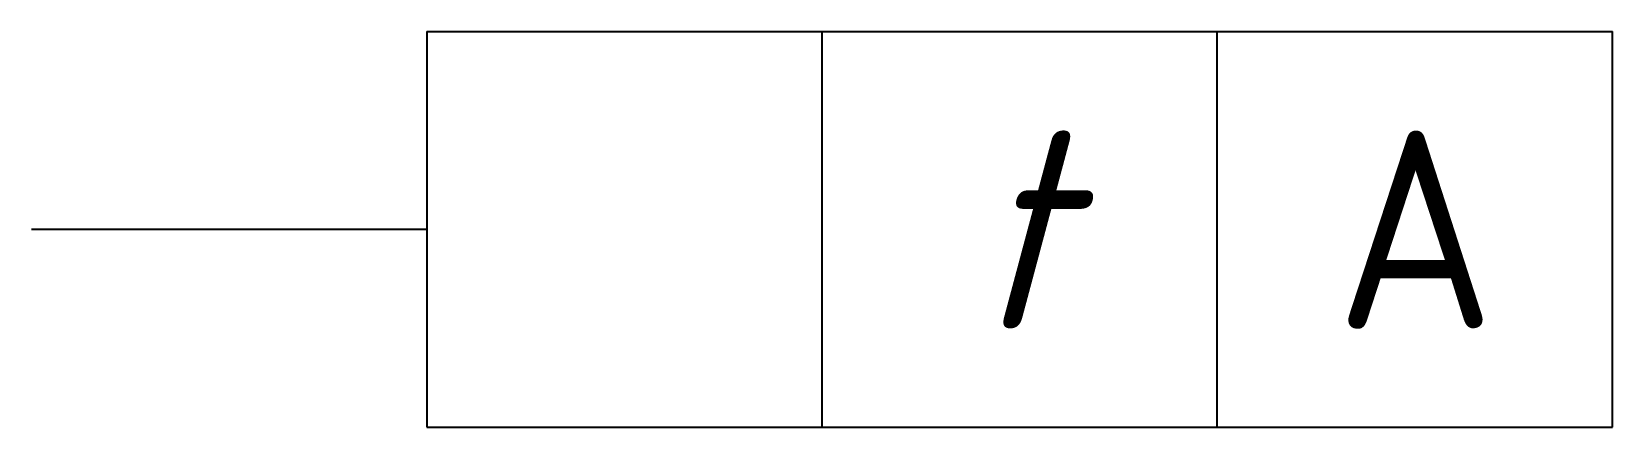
# Model space of a CAD drawing. Header units: millimetres. Extents: x 81.9 to 101.9, y 114.7 to 119.7.
import ezdxf
from ezdxf.enums import TextEntityAlignment as Align

# ---------------------------------------------------------------- set-up
doc = ezdxf.new("R2010")
doc.units = ezdxf.units.MM
doc.layers.add('00.1-SYMBOLS', color=3, linetype='Continuous')
doc.styles.add('Latin', font='isocp.shx')

msp = doc.modelspace()

# ---------------------------------------------------------------- linework, layer by layer
at = {"layer": '00.1-SYMBOLS'}
for p, q in [((86.9, 119.664), (101.9, 119.664)), ((86.9, 119.664), (86.9, 114.664)), ((91.9, 119.664), (91.9, 114.664)), ((96.9, 114.664), (96.9, 119.664)), ((101.9, 114.664), (101.9, 119.664)), ((86.9, 117.164), (81.9, 117.164)), ((86.9, 114.664), (101.9, 114.664))]:
    msp.add_line(p, q, dxfattribs=at)

# ---------------------------------------------------------------- texts
at = {"layer": '00.1-SYMBOLS', "color": 2, "style": 'Latin', "oblique": 15}
msp.add_text('t', height=2.5, dxfattribs=at).set_placement((94.4, 117.164), align=Align.MIDDLE_CENTER)
at = {"layer": '00.1-SYMBOLS', "color": 2, "style": 'Latin'}
msp.add_text('A', height=2.5, dxfattribs=at).set_placement((99.408, 117.164), align=Align.MIDDLE_CENTER)

doc.saveas('drawing.dxf')
